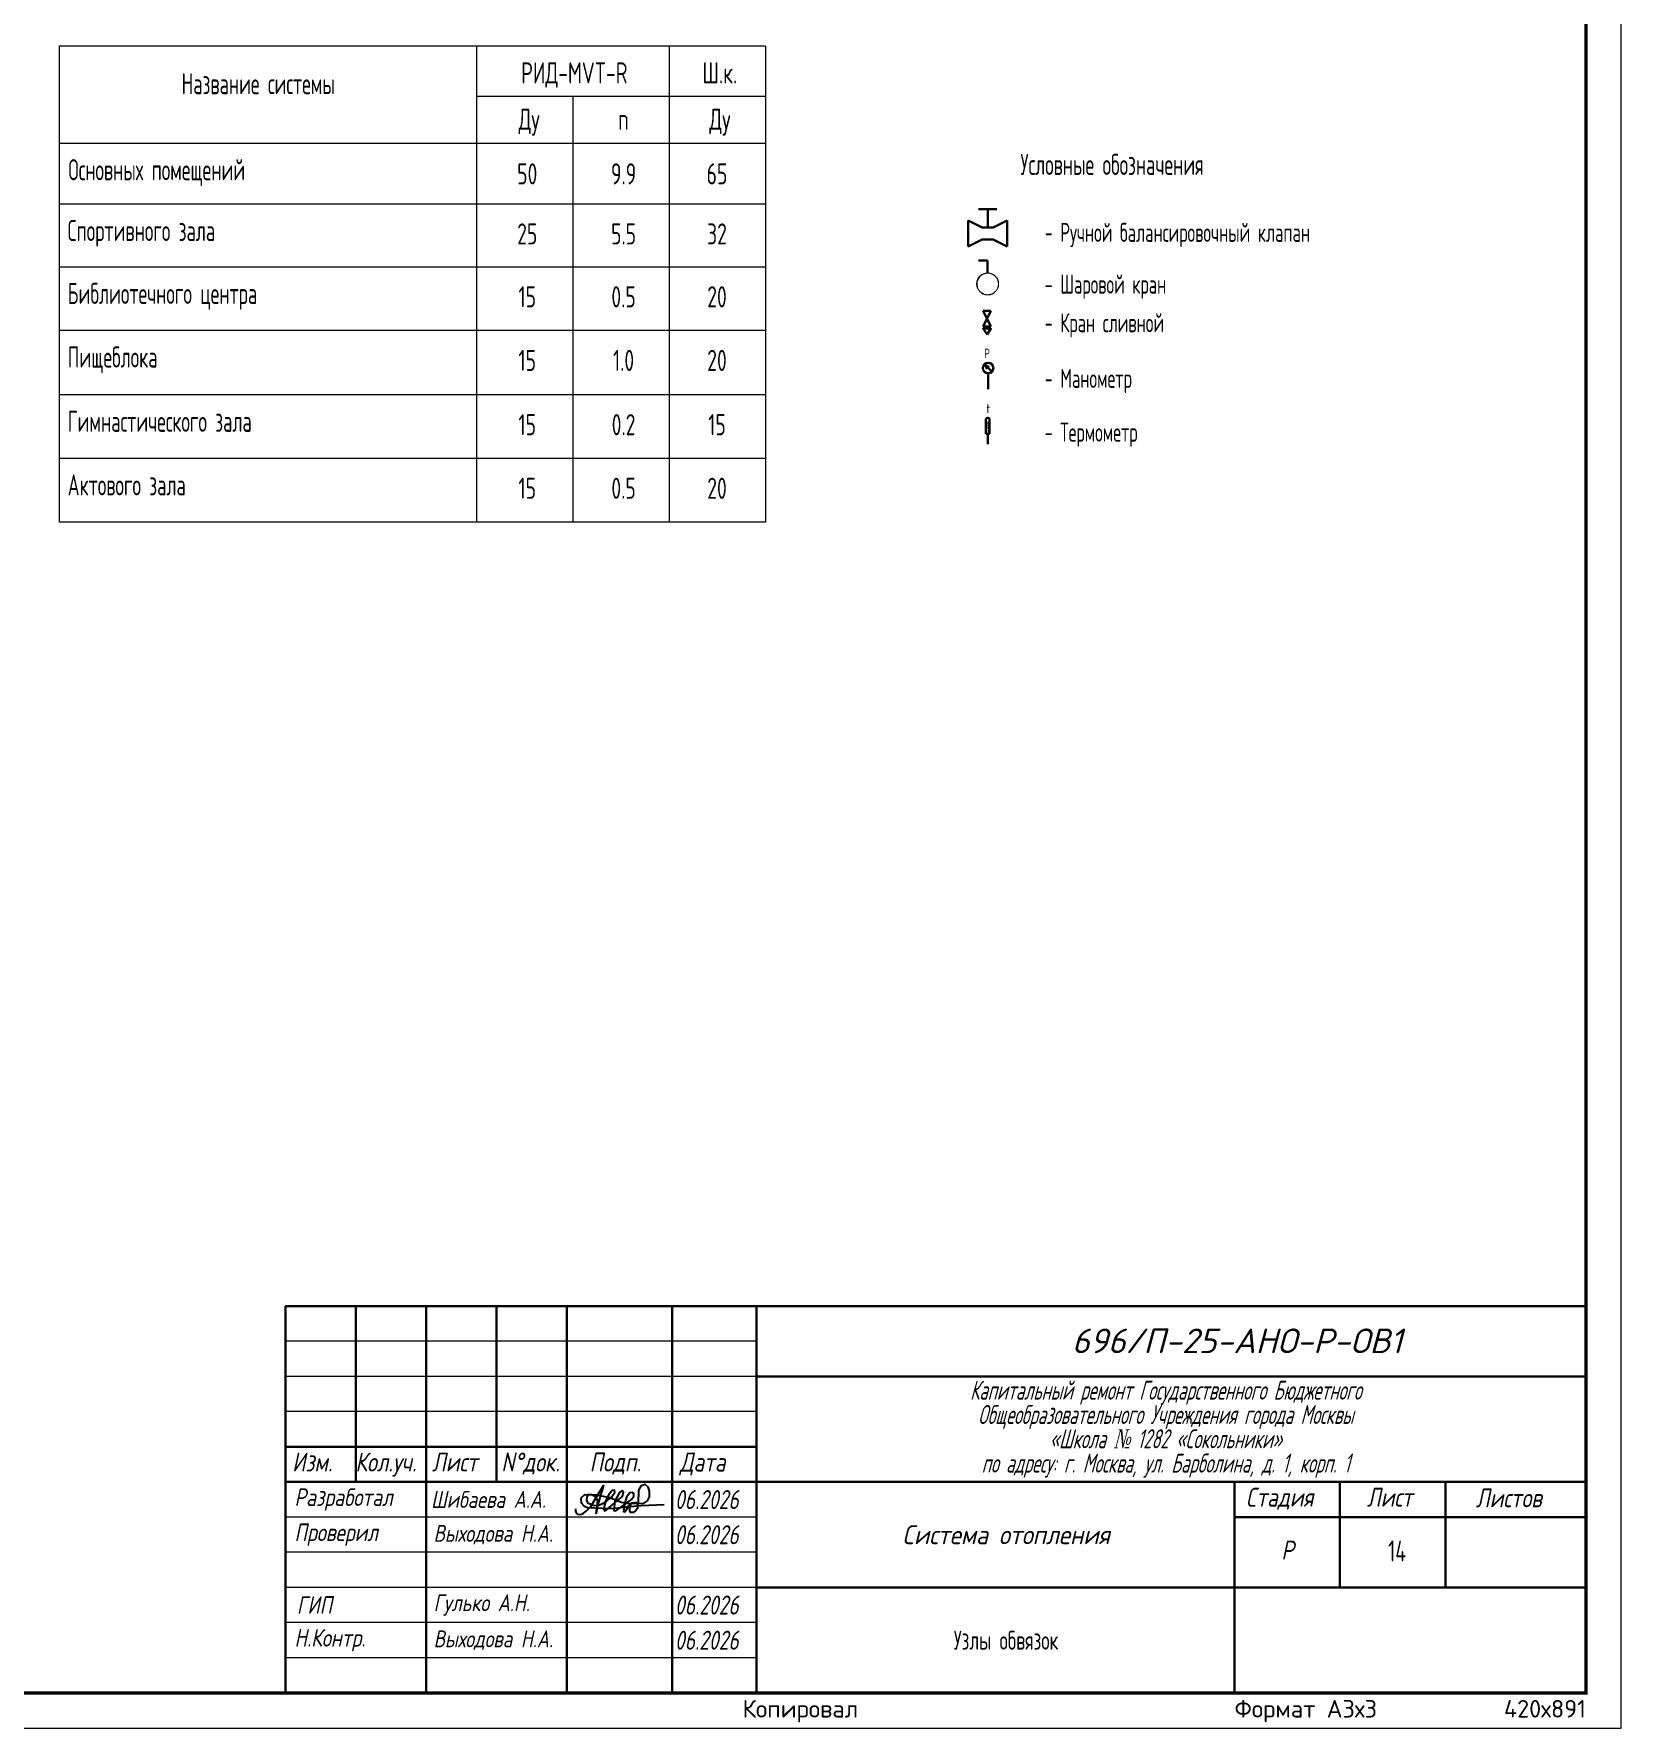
# Model space of a CAD drawing. Header units: millimetres. Extents: x -3929 to 624051, y 52832 to 514950.
# Drawn here: x 78451 to 101031, y 65329 to 89421 of the extents above; entities that cross this region are included whole.
import ezdxf
from ezdxf.enums import TextEntityAlignment as Align

# ---------------------------------------------------------------- set-up
doc = ezdxf.new("R2010")
doc.units = ezdxf.units.MM
doc.set_wipeout_variables(frame=1)
doc.layers.add('0-Т11', color=1, linetype='Continuous', lineweight=35, true_color=0xff0000)
for name, color, linetype, lineweight in [('2', 8, 'Continuous', 15), ('Shtamp', 7, 'Continuous', 35), ('АР-ШТАМП', 7, 'Continuous', 15), ('ОВ маск', 7, 'Continuous', 20), ('ОВ-АРМАТУРА', 4, 'Continuous', 30), ('ОВ-рамка', 7, 'Continuous', 30), ('ТЕКСТ', 252, 'Continuous', 13), ('Текст ОВ', 7, 'Continuous', 25)]:
    doc.layers.add(name, color=color, linetype=linetype, lineweight=lineweight)
for name, color, linetype in [('9_Форматы', 7, 'Continuous'), ('ECKCEN', 7, 'Continuous'), ('выноски2', 1, 'Continuous')]:
    doc.layers.add(name, color=color, linetype=linetype)
doc.layers.add('9_Форматы надписи', color=7, linetype='Continuous', plot=False)
doc.layers.add('Подпись', color=7, linetype='Continuous', true_color=0x082cf7)
doc.styles.add('DIMS', font='romans.shx', dxfattribs={"width": 0.5})
doc.styles.add('ГОСТ', font='isocpeur.ttf', dxfattribs={"width": 0.8, "height": 250})
doc.styles.add('М2', font='isocpeui.ttf', dxfattribs={"width": 0.8})
doc.styles.add('РАЗМЕРНЫЙ', font='simplex.shx', dxfattribs={"width": 0.6, "oblique": 15})
doc.styles.add('СТИЛЬ', font='simplex.shx', dxfattribs={"width": 0.65})

# ---------------------------------------------------------------- blocks, each defined once
blk = doc.blocks.new('*U2974')
at = {"layer": '9_Форматы', "color": 7, "linetype": 'Continuous', "lineweight": 9, "ltscale": 100}
blk.add_lwpolyline([(5, -5), (5, 415), (-886, 415), (-886, -5)], close=True, dxfattribs=at)
at = {"layer": '9_Форматы', "color": 7, "linetype": 'Continuous', "lineweight": 9, "ltscale": 100, "const_width": 0.5}
blk.add_lwpolyline([(0, 0), (0, 410), (-866, 410), (-866, 0)], close=True, dxfattribs=at)
at = {"layer": '9_Форматы', "color": 7, "style": 'ГОСТ'}
for s, p in [('Копировал', (-120, -1)), ('Формат А3х3', (-50, -1))]:
    blk.add_text(s, height=2.5, dxfattribs=at).set_placement(p, align=Align.TOP_LEFT)
at = {"layer": '9_Форматы надписи', "color": 7, "style": 'ГОСТ'}
blk.add_text('420х891', height=2.5, dxfattribs=at).set_placement((0, -3.5), align=Align.RIGHT)
blk = doc.blocks.new('Кран')
at = {"layer": 'ОВ-АРМАТУРА', "color": 7}
for p, q in [((169958, 346650), (169888, 346650)), ((169958, 346550), (169958, 346650)), ((169958, 346650), (169958, 346650))]:
    blk.add_line(p, q, dxfattribs=at)
blk.add_circle((169958, 346470), 80, dxfattribs=at)
blk = doc.blocks.new('Штамп 22-РД-Б1-Р1-ОВ.1')
at = {"layer": 'АР-ШТАМП', "lineweight": 30, "transparency": 33554687}
blk.add_lwpolyline([(-18500, 0), (0, 0), (0, 5500), (-18500, 5500)], close=True, dxfattribs=at)
for points in [[(-17500, 5500), (-17500, 3000)], [(-16500, 5500), (-16500, 0)], [(-15500, 5500), (-15500, 3000)], [(-14500, 5500), (-14500, 0)], [(-13000, 5500), (-13000, 0)], [(-11800, 5500), (-11800, 0)], [(0, 4500), (-11800, 4500), (-11800, 4500)], [(-11800, 3500), (-18500, 3500)], [(-11800, 3000), (-18500, 3000)], [(0, 3000), (-11800, 3000), (-11800, 3000)], [(-5000, 3000), (-5000, 0)], [(-3500, 3000), (-3500, 1500)], [(-2000, 3000), (-2000, 1500)], [(0, 2500), (-5000, 2500)], [(0, 1500), (-11800, 1500), (-11800, 1500)]]:
    blk.add_lwpolyline(points, dxfattribs=at)
at = {"layer": 'АР-ШТАМП', "lineweight": 15, "transparency": 33554687}
for points in [[(-11800, 5000), (-18500, 5000)], [(-11800, 4500), (-18500, 4500)], [(-11800, 4000), (-18500, 4000)], [(-11800, 2500), (-18500, 2500)], [(-11800, 2000), (-18500, 2000)], [(-11800, 1500), (-18500, 1500)], [(-11800, 1000), (-18500, 1000)], [(-11800, 500), (-18500, 500)]]:
    blk.add_lwpolyline(points, dxfattribs=at)
at = {"layer": 'Подпись', "linetype": 'Continuous'}
blk.add_lwpolyline([(-14376, 2617), (-14374, 2584), (-14364, 2561), (-14345, 2542), (-14323, 2536), (-14290, 2542), (-14259, 2558), (-14218, 2591), (-14159, 2653), (-13975, 2948), (-14064, 2666), (-14079, 2550), (-14056, 2734), (-14097, 2794), (-14145, 2818), (-14193, 2822), (-14216, 2789), (-14218, 2743), (-14204, 2703), (-14168, 2687), (-14124, 2669), (-14055, 2667), (-14002, 2687), (-13951, 2714), (-13904, 2752), (-13865, 2785), (-13836, 2826), (-13816, 2848), (-13821, 2882), (-13851, 2878), (-13903, 2822), (-13932, 2759), (-13961, 2677), (-13973, 2612), (-13963, 2592), (-13936, 2606), (-13779, 2735), (-13708, 2794), (-13690, 2861), (-13710, 2878), (-13748, 2852), (-13814, 2727), (-13829, 2595), (-13802, 2591), (-13579, 2753), (-13546, 2800), (-13547, 2836), (-13570, 2852), (-13602, 2845), (-13648, 2785), (-13676, 2683), (-13694, 2578), (-13672, 2574), (-13650, 2610), (-13616, 2663), (-13575, 2705), (-13535, 2707), (-13509, 2709), (-13491, 2684), (-13495, 2623), (-13521, 2590), (-13555, 2566), (-13593, 2565), (-13600, 2579), (-13601, 2638), (-13584, 2696), (-13575, 2705), (-13509, 2709), (-13491, 2684), (-13479, 2701), (-13472, 2884), (-13436, 2950), (-13389, 2971), (-13345, 2931), (-13328, 2868), (-13326, 2790), (-13355, 2730), (-13410, 2696), (-13618, 2691), (-13719, 2710), (-13806, 2741), (-13867, 2763), (-13911, 2779), (-13977, 2793), (-14075, 2813), (-14248, 2815), (-14298, 2772), (-14295, 2705), (-14255, 2662), (-14202, 2639), (-13997, 2626), (-13852, 2624), (-13699, 2642), (-13442, 2665), (-13114, 2682)], dxfattribs=at)
at = {"layer": 'Shtamp', "color": 7, "ltscale": 33.333333, "style": 'М2'}
blk.add_text('696/П-25-АНО-Р-ОВ1', height=350, dxfattribs=at).set_placement((-7314, 4832))
at = {"layer": 'Shtamp', "ltscale": 33.333333, "style": 'М2', "width": 0.8}
for s, p in [('Изм.', (-18406, 3149)), ('Кол.уч.', (-17506, 3149)), ('Лист ', (-16417, 3149)), ('N°док.', (-15430, 3149)), ('Подп.', (-14174, 3149)), ('Дата', (-12892, 3149)), ('Cтадия', (-4844, 2649)), ('Лист ', (-3117, 2649)), ('Листов', (-1567, 2639)), ('Р', (-4334, 1896))]:
    blk.add_text(s, height=270, dxfattribs=at).set_placement(p)
at = {"layer": 'Shtamp', "color": 7, "ltscale": 33.333333, "style": 'М2', "width": 0.75}
for p in [(-12960, 2615), (-12960, 2115), (-12960, 1115), (-12960, 615)]:
    blk.add_text('06.2026', height=270, dxfattribs=at).set_placement(p)
at = {"layer": 'Shtamp', "ltscale": 33.333333, "char_height": 270, "attachment_point": 5, "line_spacing_factor": 0.768}
for s, insert, width, style in [('\\pxl1.18333,r1.7625,qc;Капитальный ремонт Государственного Бюджетного \\PОбщеобразовательного Учреждения города Москвы \\P«Школа {\\fTimes New Roman|b0|i0|c204|p18;№} 1282 «Сокольники» \\Pпо адресу: г. Москва, ул. Барболина, д. 1, корп. 1', (-5900, 3750), 11799.97, 'РАЗМЕРНЫЙ'), ('\\pxi1,sm0.75;{\\W0.9;\\C7;Система отопления}', (-8384, 2250), 6643.18, 'М2')]:
    blk.add_mtext(s, dxfattribs=dict(at, insert=insert, width=width, style=style))
at = {"layer": 'Shtamp', "color": 18, "ltscale": 100, "true_color": 0x000000, "width": 2000, "attachment_point": 4, "style": 'М2'}
for s, insert, char_height in [('\\pxi0.002,t0;{\\W0.8;\\C256; Разработал}', (-18500, 2750), 250), ('{\\W0.8;\\C256;Шибаева А.А.}', (-16429, 2752), 240), ('\\pxi0.002,t0;{\\W0.8;\\C256; Проверил}', (-18500, 2250), 250), ('\\pxi0.002,t0;{\\W0.8;\\C256;ГИП}', (-18339, 1250), 250), ('\\pxi0.002,t0;{\\W0.8;\\C256; Н.Контр.}', (-18500, 750), 250)]:
    blk.add_mtext(s, dxfattribs=dict(at, insert=insert, char_height=char_height))
at = {"layer": 'Shtamp', "color": 1, "ltscale": 100, "true_color": 0xff0000, "char_height": 240, "width": 2000, "attachment_point": 4, "style": 'М2'}
for s, insert in [('{\\C256;Выходова Н.А.}', (-16393, 2250)), ('{\\C256;Гулько А.Н.}', (-16393, 1250)), ('{\\C256;Выходова Н.А.}', (-16393, 750))]:
    blk.add_mtext(s, dxfattribs=dict(at, insert=insert))

msp = doc.modelspace()

# ---------------------------------------------------------------- linework, layer by layer
at = {"color": 7, "lineweight": 30, "ltscale": 0.1}
for p, q in [((91743.25, 86767.01), (91743.25, 86399.406)), ((91943.318, 86666.976), (91743.25, 86767.01)), ((92299.246, 86767.01), (92099.064, 86666.919)), ((91943.25, 86499.406), (91743.25, 86399.406))]:
    msp.add_line(p, q, dxfattribs=at)
for points in [[(92152.316, 86929.419), (91889.816, 86929.419)], [(92021.066, 86666.919), (92021.066, 86929.419)]]:
    msp.add_lwpolyline(points, dxfattribs=at)
at = {"layer": '0-Т11', "color": 7, "lineweight": 30, "ltscale": 100}
for points in [[(92099.064, 86666.919), (91943.068, 86666.919)], [(92099.246, 86499.406), (91943.25, 86499.406)]]:
    msp.add_lwpolyline(points, dxfattribs=at)
at = {"layer": '2', "color": 0}
for p, q in [((78810.006, 89248.197), (78810.006, 82478.967)), ((88858.926, 89248.197), (78810.006, 89248.197)), ((84748.926, 89248.197), (84748.926, 82478.967)), ((87488.926, 89248.197), (87488.926, 82478.967)), ((88858.926, 89248.197), (88858.926, 82478.967)), ((84748.926, 88535.669), (88858.926, 88535.669)), ((86118.926, 88535.669), (86118.926, 82478.967)), ((88858.926, 87864.022), (78810.006, 87864.022)), ((88858.926, 86999.846), (78810.006, 86999.846)), ((88858.926, 86999.846), (78810.006, 86999.846)), ((88858.926, 86105.67), (78810.006, 86105.67)), ((88858.926, 86105.67), (78810.006, 86105.67)), ((88858.926, 85201.494), (78810.006, 85201.494)), ((88858.926, 85201.494), (78810.006, 85201.494)), ((88858.926, 84287.318), (78810.006, 84287.318)), ((88858.926, 84287.318), (78810.006, 84287.318)), ((88858.926, 83383.142), (78810.006, 83383.142)), ((88858.926, 83383.142), (78810.006, 83383.142)), ((88858.926, 82478.967), (78810.006, 82478.967)), ((88858.926, 82478.967), (78810.006, 82478.967))]:
    msp.add_line(p, q, dxfattribs=at)
at = {"layer": 'ECKCEN', "lineweight": 30, "ltscale": 20}
for p, q in [((91954.606, 85484.271), (92067.106, 85259.271)), ((92067.106, 85484.271), (91954.606, 85259.271)), ((91954.606, 85484.271), (92067.106, 85484.271)), ((91954.606, 85259.271), (92067.106, 85259.271)), ((92038.845, 84683.789), (91979.183, 84716.935)), ((92012.328, 84657.273), (91979.183, 84716.935)), ((91979.183, 84716.935), (91992.441, 84703.677)), ((92071.99, 84624.127), (91979.183, 84716.935)), ((92025.586, 84370.531), (92025.586, 84595.531)), ((92020.854, 83585.115), (92020.854, 83735.115))]:
    msp.add_line(p, q, dxfattribs=at)
at = {"layer": 'ECKCEN', "lineweight": 30}
for p, q in [((91995.504, 83937.915), (91995.504, 83735.115)), ((92046.204, 83889.172), (92017.496, 83889.172)), ((92046.204, 83851.147), (92017.496, 83851.147)), ((92046.204, 83735.115), (92046.204, 83937.915)), ((92046.204, 83813.122), (92046.204, 83851.147)), ((91995.504, 83735.115), (92020.854, 83735.115)), ((92046.204, 83813.122), (92017.404, 83813.122)), ((92046.204, 83773.172), (92020.736, 83773.172)), ((92020.854, 83735.115), (92046.204, 83735.115))]:
    msp.add_line(p, q, dxfattribs=at)
at = {"layer": 'ECKCEN', "lineweight": 30, "ltscale": 20}
msp.add_lwpolyline([(92010.856, 85146.771), (92067.106, 85231.146), (91954.606, 85231.146), (92010.856, 85146.771)], dxfattribs=at)
msp.add_circle((92025.586, 84670.531), 75, dxfattribs=at)
at = {"layer": 'ECKCEN', "lineweight": 30}
msp.add_arc((92020.854, 83937.915), 25.35, 0, 180, dxfattribs=at)
at = {"layer": 'ОВ маск', "color": 7, "lineweight": 30}
for p, q in [((92299.246, 86767.01), (92299.246, 86399.406)), ((92299.246, 86399.406), (92099.246, 86499.406))]:
    msp.add_line(p, q, dxfattribs=at)

# ---------------------------------------------------------------- block references
at = {"transparency": 33554687}
msp.add_blockref('Штамп 22-РД-Б1-Р1-ОВ.1', (100531.237, 65829.189, 576.986), dxfattribs=at)
at = {"layer": 'ОВ-АРМАТУРА', "xscale": 1.843, "yscale": 1.843, "zscale": 1.843}
msp.add_blockref('Кран', (-221213.292, -552678.855), dxfattribs=at)
at = {"layer": 'ОВ-рамка', "ltscale": 100, "transparency": 33554687, "xscale": 100, "yscale": 100, "zscale": 100}
msp.add_blockref('*U2974', (100531.237, 65829.189, 576.986), dxfattribs=at)

# ---------------------------------------------------------------- texts
at = {"layer": '2', "color": 0, "style": 'СТИЛЬ', "width": 0.6}
for s, p in [('Название системы', (80552.61, 88563.016)), ('Основных помещений  ', (78942.61, 87338.841)), ('Спортивного зала', (78932.61, 86474.665)), ('Библиотечного центра', (78932.61, 85580.489)), ('Пищеблока', (78932.61, 84676.313)), ('Гимнастического зала', (78932.61, 83762.137)), ('Актового зала ', (78932.61, 82857.961))]:
    msp.add_text(s, height=300, dxfattribs=at).set_placement(p)
at = {"layer": 'выноски2', "color": 7, "style": 'СТИЛЬ', "width": 0.6}
for s, height, p in [('Условные обозначения', 300, (92487.241, 87414.323)), ('- Ручной балансировочный клапан', 270, (92830.179, 86462.736)), ('- Шаровой кран', 270, (92830.179, 85726.7)), ('- Кран сливной', 270, (92830.179, 85178.065)), ('- Манометр', 270, (92830.179, 84387.058)), ('- Термометр', 270, (92830.179, 83622.264))]:
    msp.add_text(s, height=height, dxfattribs=at).set_placement(p)
at = {"layer": 'выноски2', "color": 7, "lineweight": 30, "style": 'DIMS', "width": 0.7}
for s, p in [('P', (91970.025, 84810.726)), ('t', (92002.222, 84025.311))]:
    msp.add_text(s, height=135, dxfattribs=at).set_placement(p)
at = {"layer": 'ТЕКСТ', "transparency": 33554687, "attachment_point": 5, "style": 'СТИЛЬ'}
for s, insert, char_height, width in [('\\pxi1,sm0.75;{\\C7;14}', (97694.225, 67847.914, 576.986), 300, 6768.52482), ('\\pxi1,sm0.75;{\\C7;Узлы обвязок}', (92146.987, 66579.187, 576.986), 270, 6535.64473)]:
    msp.add_mtext(s, dxfattribs=dict(at, insert=insert, char_height=char_height, width=width))
at = {"layer": 'Текст ОВ', "style": 'СТИЛЬ', "width": 0.65}
for s, p in [('РИД-MVT-R', (86139.715, 88716.561)), ('Ш.к.', (88209.715, 88716.561)), ('Ду', (85495.672, 88056.561)), ('n', (86839.715, 88056.561)), ('Ду', (88209.715, 88056.561)), ('50', (85470.039, 87280.498)), ('9.9', (86840.039, 87280.498)), ('65', (88169.171, 87280.498)), ('25', (85470.039, 86426.322)), ('5.5', (86840.039, 86426.322)), ('32', (88169.171, 86426.322)), ('15', (85470.039, 85532.146)), ('0.5', (86840.039, 85532.146)), ('20', (88169.171, 85532.146)), ('15', (85470.039, 84627.971)), ('1.0', (86840.039, 84627.971)), ('20', (88169.171, 84627.971)), ('15', (85470.039, 83713.795)), ('0.2', (86840.039, 83713.795)), ('15', (88169.171, 83713.795)), ('15', (85470.039, 82809.619)), ('0.5', (86840.039, 82809.619)), ('20', (88169.171, 82809.619))]:
    msp.add_text(s, height=300, dxfattribs=at).set_placement(p, align=Align.CENTER)

# ---------------------------------------------------------------- next in the draw order: wipeouts: each hides what was drawn before it
msp.add_wipeout([(91992.88, 86009.393), (92041.352, 86010.315), (92081.782, 85998.262), (92118.109, 85974.398), (92149.548, 85934.622), (92166.718, 85877.744), (92162.644, 85827.613), (92142.554, 85782.658), (92096.627, 85738.556), (92070.401, 85725.933), (92019.879, 85717.007), (91975.798, 85723.75), (91912.786, 85763.107), (91882.683, 85810.448), (91875.777, 85895.641), (91917.086, 85970.144), (91955.011, 85996.85)]).dxf.layer = 'ОВ маск'

doc.saveas('drawing.dxf')
